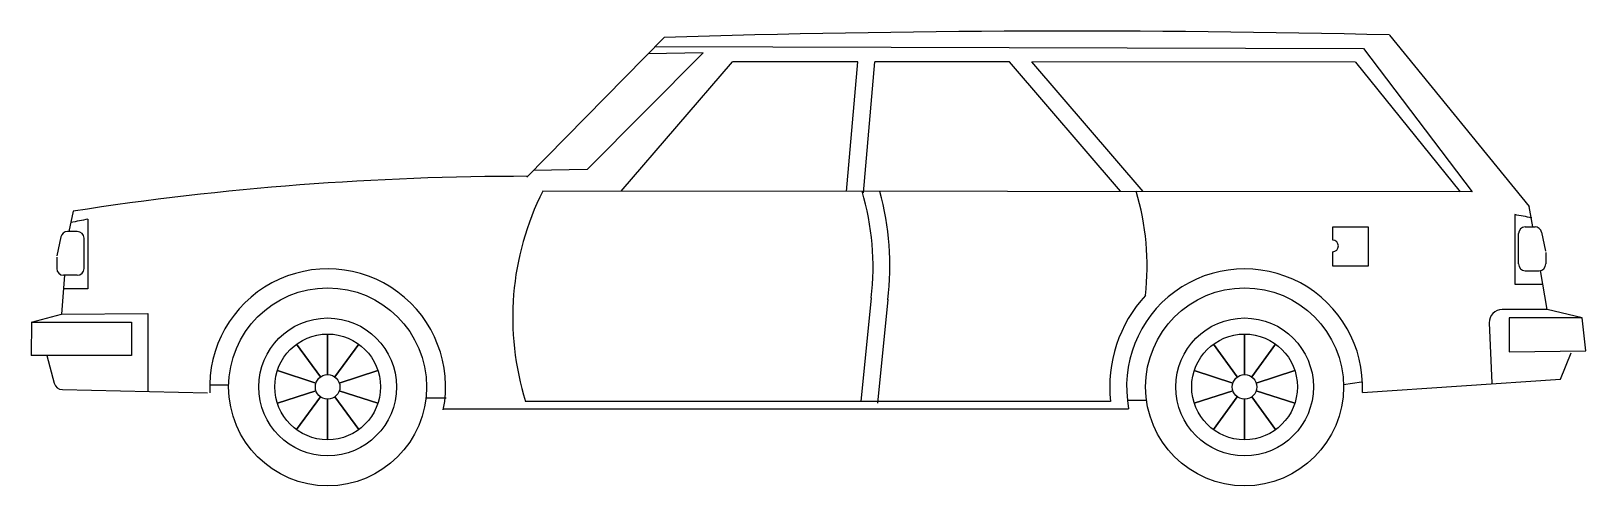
# Model space of a CAD drawing. Extents: x 34.24 to 38.86, y 20.12 to 21.47.
import ezdxf

# ---------------------------------------------------------------- set-up
doc = ezdxf.new("R2010")
doc.units = 0
doc.header["$MEASUREMENT"] = 0
doc.layers.add('01', color=1, linetype='CONTINUOUS')
doc.layers.add('02', color=2, linetype='CONTINUOUS')

msp = doc.modelspace()

# ---------------------------------------------------------------- linework, layer by layer
at = {"layer": '01'}
for p, q in [((36.0933, 21.4285), (38.1975, 21.4226)), ((36.2366, 21.4104), (35.8916, 21.0634)), ((35.9932, 20.9997), (36.3234, 21.3836)), ((36.2366, 21.4104), (36.0729, 21.4077)), ((36.696, 21.3838), (36.3234, 21.3836)), ((36.6623, 20.999), (36.696, 21.3838)), ((36.7121, 20.9946), (36.7462, 21.3837)), ((37.1461, 21.3835), (36.7462, 21.3837)), ((37.4761, 20.9997), (37.1459, 21.3836)), ((38.1736, 21.3829), (37.212, 21.3834)), ((37.5431, 20.9984), (37.212, 21.3834)), ((38.1736, 21.3829), (38.4844, 20.9977)), ((38.1975, 21.4226), (38.5205, 20.9976)), ((35.8916, 21.0634), (35.7321, 21.0608)), ((38.5205, 20.9976), (35.7604, 20.9999)), ((38.6464, 20.9299), (38.6464, 20.7236)), ((34.4092, 20.9161), (34.4092, 20.7099)), ((38.1061, 20.8934), (38.2112, 20.8934)), ((38.1061, 20.8545), (38.1061, 20.8934)), ((38.2112, 20.8934), (38.2112, 20.7765)), ((38.1061, 20.7765), (38.1061, 20.8194)), ((38.2112, 20.7765), (38.1061, 20.7765)), ((34.4092, 20.7099), (34.3368, 20.7099)), ((38.6464, 20.7236), (38.7301, 20.7236)), ((36.7354, 20.6831), (36.7043, 20.3753)), ((36.7852, 20.678), (36.754, 20.3702)), ((38.7433, 20.6485), (38.6091, 20.6485)), ((34.3312, 20.6348), (34.5869, 20.6363)), ((34.5869, 20.6363), (34.5869, 20.4048)), ((38.5711, 20.6088), (38.5785, 20.4296)), ((35.1212, 20.5755), (35.1212, 20.4551)), ((35.1212, 20.4551), (35.1212, 20.5755)), ((37.8442, 20.4551), (37.8442, 20.5755)), ((37.8442, 20.5755), (37.8442, 20.4551)), ((35.0289, 20.5456), (35.0997, 20.4482)), ((35.0997, 20.4482), (35.0289, 20.5456)), ((35.1426, 20.4482), (35.2134, 20.5456)), ((35.2134, 20.5456), (35.1426, 20.4482)), ((37.8227, 20.4482), (37.752, 20.5456)), ((37.752, 20.5456), (37.8227, 20.4482)), ((37.9364, 20.5456), (37.8656, 20.4482)), ((37.8656, 20.4482), (37.9364, 20.5456)), ((34.9719, 20.4671), (35.0864, 20.4299)), ((35.0864, 20.4299), (34.9719, 20.4671)), ((35.1559, 20.4299), (35.2704, 20.4671)), ((35.2704, 20.4671), (35.1559, 20.4299)), ((37.8095, 20.4299), (37.695, 20.4671)), ((37.695, 20.4671), (37.8095, 20.4299)), ((37.9934, 20.4671), (37.8789, 20.4299)), ((37.8789, 20.4299), (37.9934, 20.4671)), ((34.7709, 20.4247), (34.8279, 20.4247)), ((38.138, 20.4259), (38.1917, 20.4336)), ((34.9719, 20.3701), (35.0864, 20.4073)), ((35.0864, 20.4073), (34.9719, 20.3701)), ((35.0289, 20.2917), (35.0997, 20.3891)), ((35.0997, 20.3891), (35.0289, 20.2917)), ((35.1212, 20.3821), (35.1212, 20.2617)), ((35.1212, 20.2617), (35.1212, 20.3821)), ((35.1426, 20.3891), (35.2134, 20.2917)), ((35.2134, 20.2917), (35.1426, 20.3891)), ((35.1559, 20.4073), (35.2704, 20.3701)), ((35.2704, 20.3701), (35.1559, 20.4073)), ((35.412, 20.3862), (35.473, 20.3862)), ((37.4462, 20.3753), (35.7091, 20.3752)), ((37.4961, 20.3793), (37.5529, 20.3791)), ((37.8095, 20.4073), (37.695, 20.3701)), ((37.695, 20.3701), (37.8095, 20.4073)), ((37.8227, 20.3891), (37.752, 20.2917)), ((37.752, 20.2917), (37.8227, 20.3891)), ((37.8442, 20.2617), (37.8442, 20.3821)), ((37.8442, 20.3821), (37.8442, 20.2617)), ((37.9364, 20.2917), (37.8656, 20.3891)), ((37.8656, 20.3891), (37.9364, 20.2917)), ((37.9934, 20.3701), (37.8789, 20.4073)), ((37.8789, 20.4073), (37.9934, 20.3701))]:
    msp.add_line(p, q, dxfattribs=at)
for centre, radius in [((35.1212, 20.4186), 0.1569), ((37.8442, 20.4186), 0.1569), ((35.1212, 20.4186), 0.0365), ((37.8442, 20.4186), 0.0365)]:
    msp.add_circle(centre, radius, dxfattribs=at)
for centre, radius, start, end in [((36.5009, 20.6247), 0.8302, 153.1294, 197.4876), ((35.9579, 20.7761), 0.7831, 353.1756, 16.5473), ((35.9579, 20.7761), 0.8331, 353.1756, 15.5208), ((36.7717, 20.7768), 0.7831, 353.6428, 16.5473), ((37.6558, 15.5735), 5.4472, 78.9802, 79.5217), ((35.3999, 15.5598), 5.4472, 100.4783, 101.0198), ((38.1052, 20.8369), 0.0176, 273.1798, 86.8202), ((37.8442, 20.4186), 0.4003, 137.296, 186.2127), ((38.6091, 20.6104), 0.0381, 90, 182.3688)]:
    msp.add_arc(centre, radius, start, end, dxfattribs=at)
at = {"layer": '02'}
for p, q in [((36.1202, 21.4559), (35.713, 21.0413)), ((38.2751, 21.4631), (38.6897, 20.9545)), ((34.3658, 20.9402), (34.353, 20.8798)), ((38.7004, 20.8935), (38.6897, 20.9545)), ((34.3777, 20.8798), (34.3487, 20.8798)), ((38.6579, 20.7835), (38.6579, 20.8735)), ((38.6779, 20.8935), (38.7069, 20.8935)), ((38.7265, 20.8777), (38.7384, 20.8217)), ((34.3291, 20.8639), (34.3172, 20.8079)), ((34.3977, 20.7698), (34.3977, 20.8598)), ((34.3168, 20.8038), (34.3168, 20.7698)), ((38.7388, 20.8175), (38.7388, 20.7835)), ((34.3398, 20.7498), (34.3312, 20.6348)), ((34.3777, 20.7498), (34.3368, 20.7498)), ((38.6779, 20.7635), (38.7188, 20.7635)), ((38.7433, 20.6485), (38.7231, 20.764)), ((38.8468, 20.6238), (38.7433, 20.6485)), ((34.2415, 20.6103), (34.2406, 20.5113)), ((34.2415, 20.6103), (34.3312, 20.6348)), ((34.2415, 20.6103), (34.5391, 20.6103)), ((34.5391, 20.6103), (34.5391, 20.5113)), ((38.8468, 20.6238), (38.6299, 20.6238)), ((38.6299, 20.6238), (38.6299, 20.523)), ((38.8579, 20.5252), (38.8468, 20.6238)), ((34.5391, 20.5113), (34.2406, 20.5113)), ((34.2878, 20.5113), (34.3094, 20.4294)), ((38.6299, 20.523), (38.8579, 20.5252)), ((38.782, 20.4417), (38.8141, 20.5197)), ((34.3334, 20.4105), (34.764, 20.4009)), ((38.1941, 20.4022), (38.782, 20.4417)), ((35.4648, 20.3537), (37.4999, 20.3537))]:
    msp.add_line(p, q, dxfattribs=at)
for centre, radius in [((35.1212, 20.4186), 0.2939), ((37.8442, 20.4186), 0.2939), ((35.1212, 20.4186), 0.2045), ((37.8442, 20.4186), 0.2045)]:
    msp.add_circle(centre, radius, dxfattribs=at)
for centre, radius, start, end in [((37.3279, -17.3557), 38.8304, 88.60221, 91.78228), ((35.7103, 12.2483), 8.7953, 89.96542, 98.79297), ((34.3487, 20.8598), 0.02, 90, 168.0028), ((34.3777, 20.8598), 0.02, 0, 90), ((38.6779, 20.8735), 0.02, 90, 180), ((38.7069, 20.8735), 0.02, 11.9972, 90), ((38.6779, 20.7835), 0.02, 180, 270), ((38.7188, 20.7835), 0.02, 270, 0), ((34.3368, 20.7698), 0.02, 180, 270), ((34.3777, 20.7698), 0.02, 270, 0), ((35.1212, 20.4186), 0.3503, 348.7663, 182.8486), ((37.8442, 20.4186), 0.3503, 357.3058, 190.6785), ((34.334, 20.4359), 0.0254, 194.794, 268.7224)]:
    msp.add_arc(centre, radius, start, end, dxfattribs=at)

doc.saveas('drawing.dxf')
